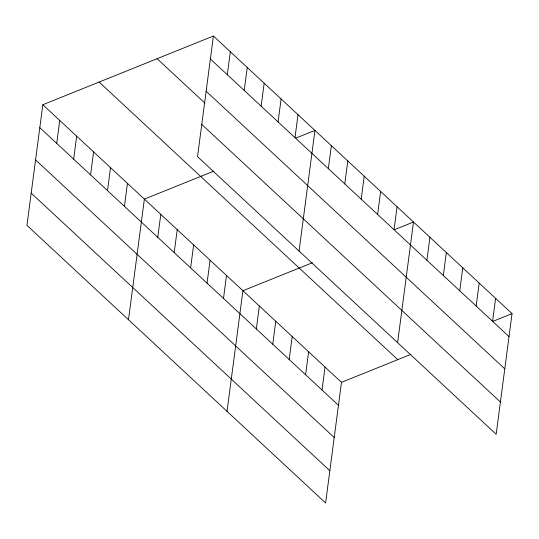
<?xml version="1.0" encoding="UTF-8"?>
<svg xmlns="http://www.w3.org/2000/svg" width="539" height="539" viewBox="0 0 539 539"><rect width="100%" height="100%" fill="white"/><g stroke="black" fill="none" stroke-linecap="round" stroke-linejoin="round"><path stroke-width="0.81" d="M42.83 104.728L26.95 225.363L325.596 502.968L341.477 382.333L42.83 104.728L213.404 36.032L512.05 313.637L496.17 434.272L197.523 156.667L213.404 36.032M56.73 143.421L59.755 120.46M73.654 159.153L76.679 136.192M90.579 174.885L93.604 151.924M107.504 190.611L110.522 167.649M124.428 206.343L127.447 183.381M128.491 319.748L144.371 199.113L213.808 171.146M157.772 237.342L160.797 214.381M174.198 252.609L177.223 229.648M190.624 267.876L193.649 244.915M227.303 74.726L230.328 51.764M207.05 283.15L210.075 260.189M244.228 90.451L247.253 67.49M223.476 298.417L226.501 275.456M261.152 106.183L264.171 83.222M227.04 411.358L242.927 290.723L312.357 262.756M278.077 121.915L281.095 98.954M256.328 328.952L259.353 305.99M294.995 137.647L298.02 114.686M272.754 344.219L275.779 321.257M299.064 251.053L314.944 130.418L296.18 137.971M289.18 359.486L292.199 336.525M328.345 168.646L331.37 145.685M305.606 374.753L308.625 351.799M344.771 183.914L347.796 160.952M322.032 390.027L325.051 367.066M361.197 199.181L364.223 176.219M377.623 214.448L380.649 191.486M394.049 229.715L397.075 206.76M397.614 342.663L413.494 222.028L394.737 229.58M426.901 260.256L429.92 237.295M443.327 275.523L446.346 252.562M459.754 290.791L462.772 267.829M476.173 306.058L479.198 283.096M492.599 321.325L495.624 298.363M341.477 382.333L410.913 354.366M493.286 321.19L512.05 313.637M210.378 58.994L509.025 336.599M206.141 91.226L504.78 368.831M157.118 58.704L204.86 103.084M201.768 124.435L500.414 402.04M99.122 82.056L397.769 359.661M39.812 127.689L338.458 405.294M35.567 159.921L334.214 437.527M31.195 193.13L329.841 470.736"/></g></svg>
